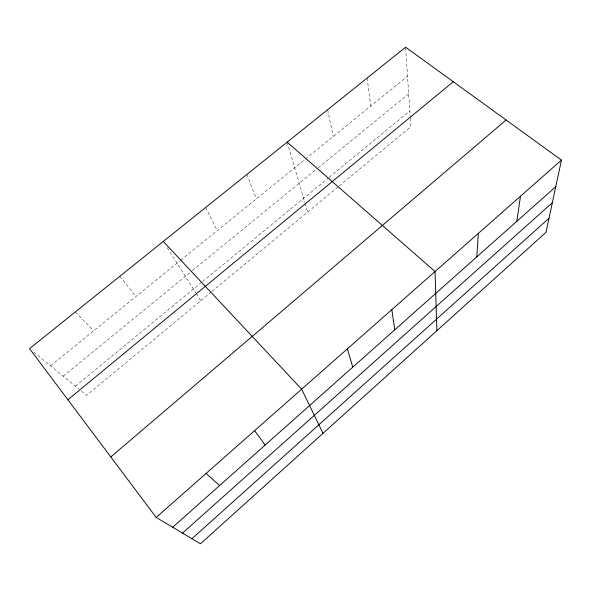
<?xml version="1.0" encoding="UTF-8"?>
<svg xmlns="http://www.w3.org/2000/svg" width="591" height="591" viewBox="0 0 591 591"><rect width="100%" height="100%" fill="white"/><g stroke="black" fill="none" stroke-linecap="round" stroke-linejoin="round"><path stroke-width="0.44" stroke-dasharray="2.96 2.22" d="M211.275 291.976L86.537 395.305L79.578 389.609M211.977 291.4L338.591 186.512M339.293 185.929L410.841 126.659L410.206 117.062M75.404 386.189L201.923 282.055M202.632 281.471L328.463 177.906M329.172 177.322L409.807 110.953M63.193 376.194L189.6 272.879M192.43 270.567L317.53 168.324M318.239 167.748L408.684 93.829M50.545 365.836L179.915 260.875M180.632 260.291L304.661 159.666M305.37 159.09L407.524 76.209M33.746 352.088L78.884 389.041M75.293 311.982L93.762 330.775M119.855 276.263L135.915 296.571M167.216 247.666L195.865 292.929M196.36 293.705L200.77 300.679M205.624 207.522L217.2 230.63M246.905 174.426L256.391 198.827M287.174 142.15L304.89 202.654M305.141 203.518L307.66 212.132M327.643 109.712L333.184 136.521M367.114 78.078L370.793 106.011M405.677 48.115L410.154 116.191"/><path stroke-width="0.89" d="M476.804 256.893L478.37 233.356M516.8 221.337L520.486 196.219M561.45 160.102L546.018 232.307L200.452 543.794L156.187 517.428L29.55 348.646L405.618 47.206L561.45 160.102L156.187 517.428M191.927 538.711L549.032 218.197M182.508 533.104L552.341 202.72M172.683 527.253L555.762 186.697M110.798 456.932L506.11 120.01M67.891 399.752L453.275 81.728M287.174 142.15L435.057 271.542L436.867 330.687M206.104 473.413L219.586 485.551M163.286 241.453L301.639 389.181L323.011 433.314M254.566 430.684L265.196 445.008M347.368 348.86L352.753 367.174M391.826 309.662L394.788 329.8"/></g></svg>
